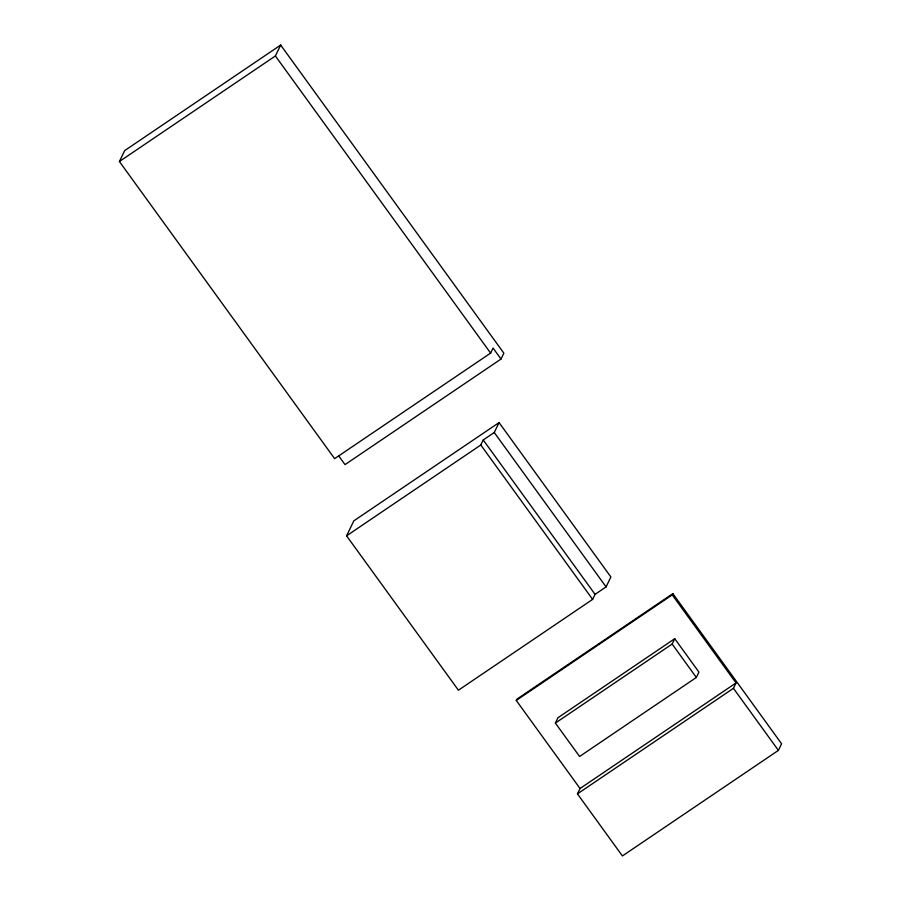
<?xml version="1.0" encoding="UTF-8"?>
<svg xmlns="http://www.w3.org/2000/svg" width="901" height="901" viewBox="0 0 901 901"><rect width="100%" height="100%" fill="white"/><g stroke="black" fill="none" stroke-linecap="round" stroke-linejoin="round"><path stroke-width="1.35" d="M501.012 359.048L493.061 348.056L490.617 353.102L334.631 458.654L119.405 161.516L124.676 150.613L280.673 45.05L503.862 353.181L501.012 359.048L345.027 464.612L338.663 455.816M119.405 161.516L275.391 55.963L280.673 45.05M346.581 535.825L353.823 520.857L499.053 422.58L610.878 576.967L606.08 586.9L595.065 594.356L592.621 599.39L458.418 690.211L346.581 535.825L480.796 445.004L483.229 439.97L494.255 432.503L499.053 422.58M580.041 788.51L516.25 700.437L516.847 699.187L672.844 593.635L781.595 743.775L778.396 750.387L622.411 855.95L577.44 793.871L580.041 788.51L736.027 682.947L672.236 594.874L672.844 593.635M555.388 723.075L557.989 717.703L674.748 638.696L698.939 672.101L696.338 677.462L579.591 756.48L555.388 723.075L672.146 644.057L674.748 638.696M577.44 793.871L733.437 688.319L736.027 682.947M516.25 700.437L672.236 594.874M275.391 55.963L490.617 353.102M733.437 688.319L778.396 750.387M672.146 644.057L696.338 677.462M494.255 432.503L606.08 586.9M483.229 439.97L595.065 594.356M480.796 445.004L592.621 599.39"/></g></svg>
